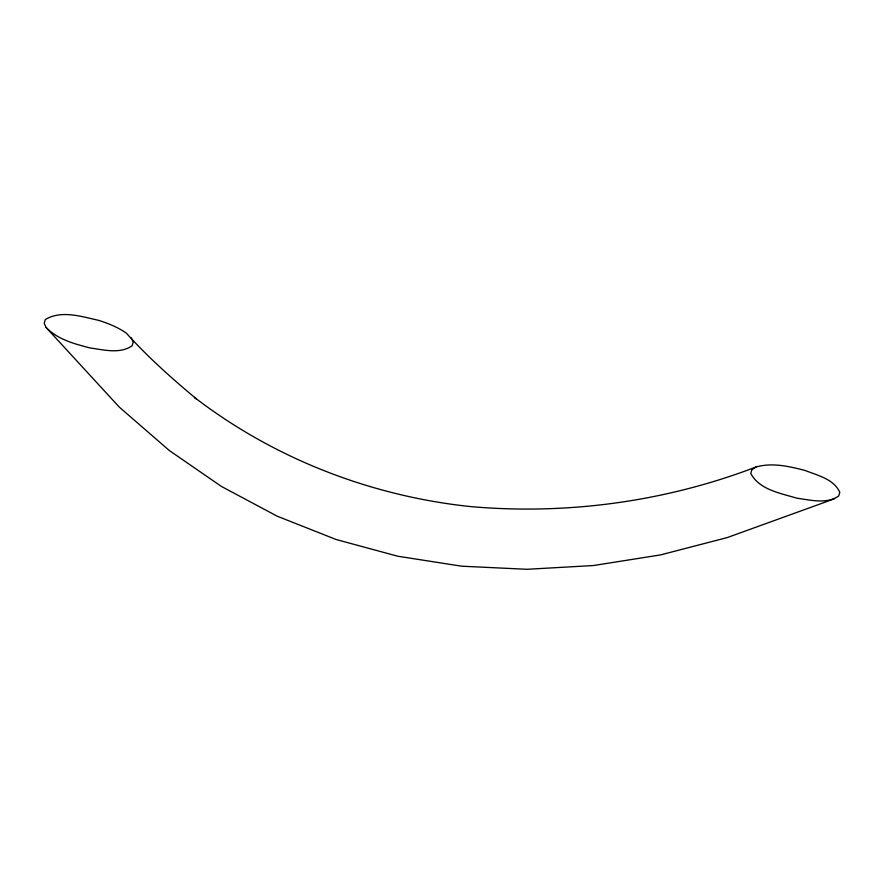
<?xml version="1.0" encoding="UTF-8"?>
<svg xmlns="http://www.w3.org/2000/svg" width="884" height="884" viewBox="0 0 884 884"><rect width="100%" height="100%" fill="white"/><g stroke="black" fill="none" stroke-linecap="round" stroke-linejoin="round"><path stroke-width="1.33" d="M755.942 467.028L751.886 469.78L750.781 473.415C759.268 489.78 780.705 493.305 796.904 498.189C810.407 500.024 826.606 504.388 838.695 495.979L839.8 492.333C833.932 479.117 817.589 475.371 805.258 470.542C789.357 466.376 772.163 462.343 755.942 467.028C665.398 501.681 566.987 515.118 470.432 506.576C370.661 496.046 274.106 458.586 194.447 397.369L196.381 398.883C171.783 378.308 147.827 357.136 126.445 333.235C118.058 327.279 108.423 323.489 98.676 320.351C81.737 316.649 61.228 309.765 45.305 319.588L44.2 323.235L46.134 327.522L119.329 407.148L169.363 450.553L221.442 486.454L277.2 516.19L336.163 539.527L397.811 556.235L461.614 566.191L527.03 569.296L593.495 565.528L660.447 554.931L727.289 537.571L834.64 498.72M46.134 327.522C57.725 339.5 74.654 344.009 90.323 347.998C103.826 349.843 120.025 354.197 132.114 345.788L133.219 342.152L131.285 337.865"/></g></svg>
